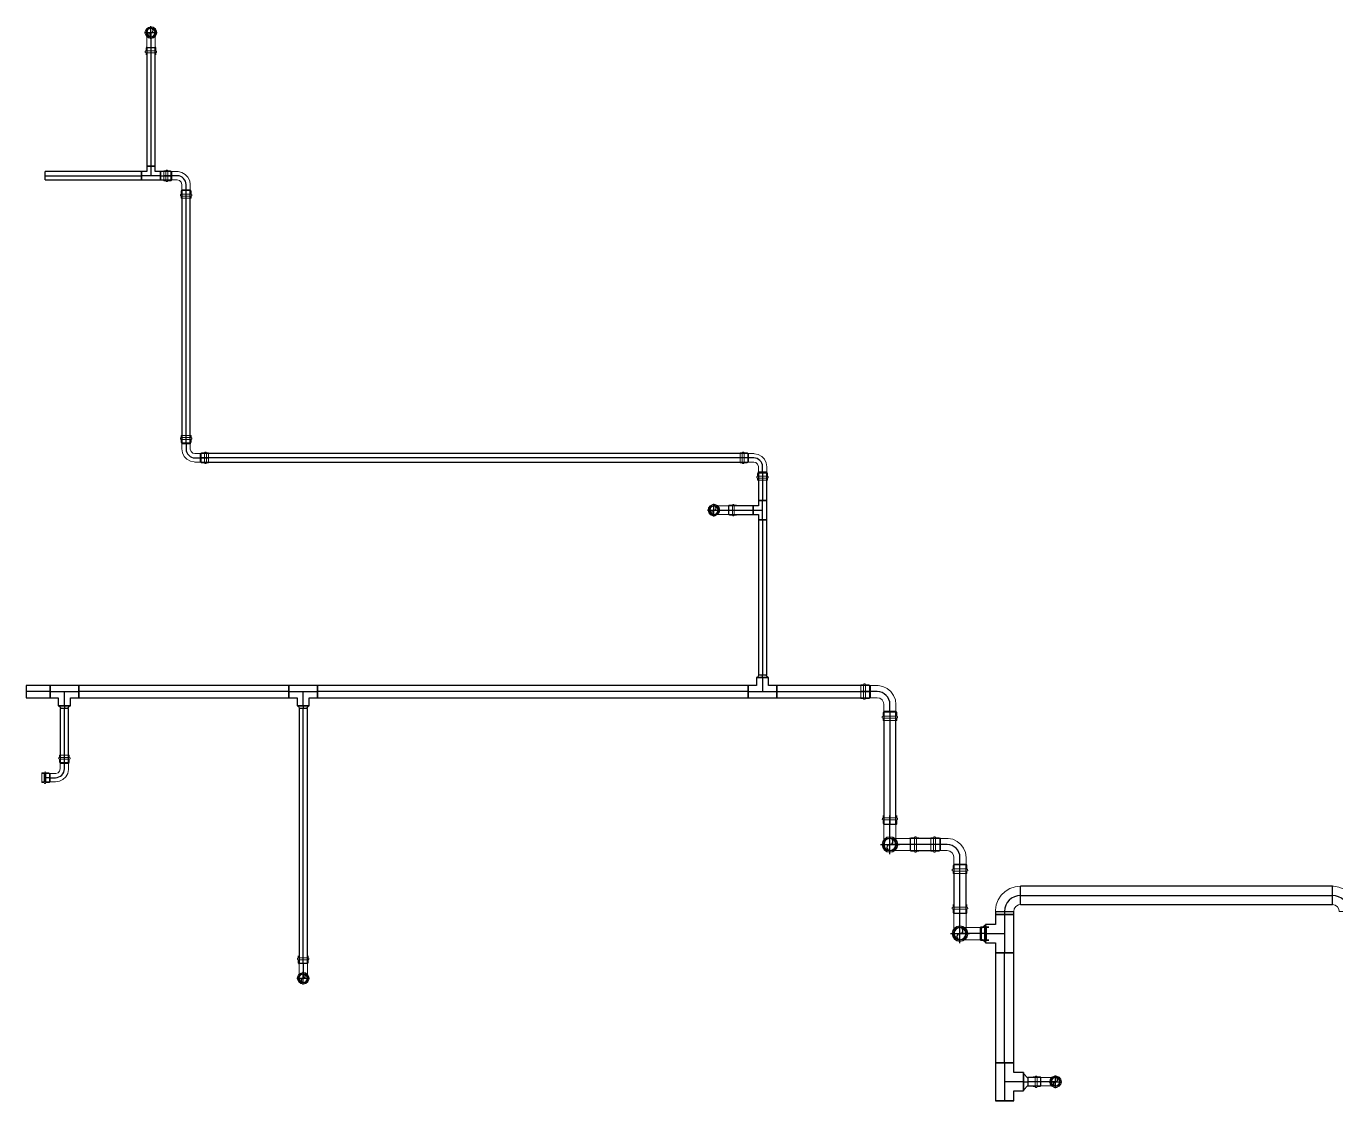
# Model space of a CAD drawing. Header units: inches. Extents: x -3325 to -59, y 5 to 733.
# Drawn here: x -3222.6 to -3017, y 564.8 to 733.5 of the extents above; entities that cross this region are included whole.
import ezdxf

# ---------------------------------------------------------------- set-up
doc = ezdxf.new("R2010")
doc.units = ezdxf.units.IN
doc.header["$MEASUREMENT"] = 0
doc.layers.add('P-PIPE', color=3, linetype='Continuous', lineweight=9)
doc.layers.add('X - REF - FP', color=7, linetype='Continuous', true_color=0xb90000)

# ---------------------------------------------------------------- blocks, each defined once
blk = doc.blocks.new('Victaulic-VicPress316-Elbow 90-45deg Style P568_P571 - Standard-523083-FIFTH LEVEL')
at = {"layer": 'P-PIPE'}
for p, q in [((-0.77, 3.52), (-0.77, 3.18)), ((0.77, 3.52), (-0.77, 3.52)), ((-0.77, 3.52), (0.77, 3.52)), ((-0.77, 3.18), (0.77, 3.18)), ((0.77, 3.18), (-0.77, 3.18)), ((-0.77, 2.89), (-0.77, 2.44)), ((-0.77, 2.89), (0.77, 2.89)), ((0.77, 2.89), (-0.77, 2.89)), ((-0.66, 3.52), (-0.66, 2.22)), ((-0.66, 3.52), (0.66, 3.52)), ((0.66, 3.52), (-0.66, 3.52)), ((-0.66, 2.33), (-0.66, 1.39)), ((0, 2.33), (-0.66, 2.33)), ((-0.66, 2.33), (0, 2.33)), ((-0.66, 2.22), (0.66, 2.22)), ((0.66, 2.22), (-0.66, 2.22)), ((0, 2.33), (0.66, 2.33)), ((0.66, 2.33), (0, 2.33)), ((0, 1.39), (0, 2.33)), ((0.66, 2.22), (0.66, 3.52)), ((0.66, 1.39), (0.66, 2.33)), ((0.77, 3.18), (0.77, 3.52)), ((0.77, 2.44), (0.77, 2.89)), ((-3.18, 0.77), (-3.52, 0.77)), ((-3.52, 0.77), (-3.52, -0.77)), ((-3.52, -0.77), (-3.52, 0.77)), ((-2.22, 0.66), (-3.52, 0.66)), ((-3.52, -0.66), (-3.52, 0.66)), ((-3.52, 0.66), (-3.52, -0.66)), ((-3.18, -0.77), (-3.18, 0.77)), ((-3.18, 0.77), (-3.18, -0.77)), ((-2.44, 0.77), (-2.89, 0.77)), ((-2.89, -0.77), (-2.89, 0.77)), ((-2.89, 0.77), (-2.89, -0.77)), ((-1.39, 0.66), (-2.33, 0.66)), ((-2.33, 0), (-2.33, 0.66)), ((-2.33, 0.66), (-2.33, 0)), ((-2.22, -0.66), (-2.22, 0.66)), ((-2.22, 0.66), (-2.22, -0.66)), ((-3.52, -0.66), (-2.22, -0.66)), ((-3.52, -0.77), (-3.18, -0.77)), ((-2.89, -0.77), (-2.44, -0.77)), ((-2.33, 0), (-2.33, -0.66)), ((-2.33, -0.66), (-2.33, 0)), ((-1.39, 0), (-2.33, 0)), ((-2.33, -0.66), (-1.39, -0.66))]:
    blk.add_line(p, q, dxfattribs=at)
at = {"layer": 'P-PIPE', "flags": 128}
for points in [[(-0.77, 2.89), (-0.89, 2.96), (-0.9, 3.1), (-0.79, 3.18), (-0.77, 3.18)], [(0.77, 3.18), (0.67, 3.18), (0.42, 3.18), (0.07, 3.18), (-0.3, 3.18), (-0.6, 3.18), (-0.75, 3.18), (-0.77, 3.18)], [(-0.77, 3.18), (-0.67, 3.18), (-0.42, 3.18), (-0.07, 3.18), (0.3, 3.18), (0.6, 3.18), (0.75, 3.18), (0.77, 3.18)], [(-0.77, 2.89), (-0.67, 2.89), (-0.42, 2.89), (-0.07, 2.89), (0.3, 2.89), (0.6, 2.89), (0.75, 2.89), (0.77, 2.89)], [(0.77, 2.89), (0.67, 2.89), (0.42, 2.89), (0.07, 2.89), (-0.3, 2.89), (-0.6, 2.89), (-0.75, 2.89), (-0.77, 2.89)], [(-0.66, 2.22), (-0.77, 2.41), (-0.77, 2.44)], [(0.77, 2.44), (0.68, 2.24), (0.66, 2.22)], [(0.77, 3.18), (0.89, 3.11), (0.9, 2.98), (0.79, 2.89), (0.77, 2.89)], [(-3.18, 0.77), (-3.11, 0.89), (-2.98, 0.9), (-2.89, 0.79), (-2.89, 0.77)], [(-3.18, 0.77), (-3.18, 0.67), (-3.18, 0.42), (-3.18, 0.07), (-3.18, -0.3), (-3.18, -0.6), (-3.18, -0.75), (-3.18, -0.77)], [(-3.18, -0.77), (-3.18, -0.67), (-3.18, -0.42), (-3.18, -0.07), (-3.18, 0.3), (-3.18, 0.6), (-3.18, 0.75), (-3.18, 0.77)], [(-2.89, -0.77), (-2.89, -0.67), (-2.89, -0.42), (-2.89, -0.07), (-2.89, 0.3), (-2.89, 0.6), (-2.89, 0.75), (-2.89, 0.77)], [(-2.89, 0.77), (-2.89, 0.67), (-2.89, 0.42), (-2.89, 0.07), (-2.89, -0.3), (-2.89, -0.6), (-2.89, -0.75), (-2.89, -0.77)], [(-2.44, 0.77), (-2.24, 0.68), (-2.22, 0.66)], [(-0.66, 1.39), (-0.75, 1.04), (-1, 0.77), (-1.35, 0.66), (-1.39, 0.66)], [(-1.39, -0.66), (-0.78, -0.56), (-0.23, -0.29), (0.22, 0.13), (0.53, 0.67), (0.65, 1.27), (0.66, 1.39)], [(-2.89, -0.77), (-2.96, -0.89), (-3.1, -0.9), (-3.18, -0.79), (-3.18, -0.77)], [(-2.22, -0.66), (-2.41, -0.77), (-2.44, -0.77)]]:
    blk.add_lwpolyline(points, dxfattribs=at)
at = {"layer": 'P-PIPE'}
blk.add_arc((-1.39, 1.39), 1.39, 270, 0, dxfattribs=at)
blk = doc.blocks.new('Victaulic-VicPress316-Elbow 90-45deg Style P568_P571 - Standard-V2-FIFTH LEVEL')
at = {"layer": 'P-PIPE'}
for p, q in [((-1934.31, 162.63), (-1934.64, 162.63)), ((-1933.35, 162.52), (-1934.64, 162.52)), ((-1933.56, 162.63), (-1934.02, 162.63)), ((-1932.52, 162.52), (-1933.45, 162.52)), ((-1933.45, 162.52), (-1933.45, 161.86)), ((-1933.45, 161.86), (-1933.45, 162.52)), ((-1934.64, 161.86), (-1934.64, 161.86)), ((-1934.64, 161.86), (-1934.64, 161.86)), ((-1934.64, 161.86), (-1934.64, 161.86)), ((-1934.64, 161.86), (-1934.64, 161.86)), ((-1934.64, 161.21), (-1933.35, 161.21)), ((-1934.64, 161.1), (-1934.31, 161.1)), ((-1934.31, 161.86), (-1934.31, 161.86)), ((-1934.31, 161.86), (-1934.31, 161.86)), ((-1934.02, 161.86), (-1934.02, 161.86)), ((-1934.02, 161.86), (-1934.02, 161.86)), ((-1934.02, 161.1), (-1933.56, 161.1)), ((-1933.45, 161.86), (-1933.45, 161.21)), ((-1933.45, 161.21), (-1933.45, 161.86)), ((-1932.52, 161.86), (-1933.45, 161.86)), ((-1933.45, 161.21), (-1932.52, 161.21)), ((-1933.35, 161.86), (-1933.35, 161.86)), ((-1933.35, 161.86), (-1933.35, 161.86)), ((-1932.52, 161.86), (-1931.12, 161.86)), ((-1931.12, 161.86), (-1931.12, 161.86))]:
    blk.add_line(p, q, dxfattribs=at)
at = {"layer": 'P-PIPE', "flags": 128}
for points in [[(-1934.31, 162.63), (-1934.24, 162.75), (-1934.1, 162.76), (-1934.02, 162.65), (-1934.02, 162.63)], [(-1934.31, 162.63), (-1934.31, 162.54), (-1934.31, 162.29), (-1934.31, 161.93), (-1934.31, 161.86)], [(-1934.31, 161.86), (-1934.31, 162.23), (-1934.31, 162.51), (-1934.31, 162.63), (-1934.31, 162.63)], [(-1934.02, 162.63), (-1934.02, 162.54), (-1934.02, 162.29), (-1934.02, 161.93), (-1934.02, 161.86)], [(-1934.02, 161.86), (-1934.02, 162.23), (-1934.02, 162.51), (-1934.02, 162.63), (-1934.02, 162.63)], [(-1933.56, 162.63), (-1933.36, 162.54), (-1933.35, 162.52)], [(-1931.12, 162.52), (-1931.22, 162.52), (-1931.48, 162.52), (-1931.89, 162.52), (-1932.37, 162.52), (-1932.52, 162.52)], [(-1930.21, 161.86), (-1930.31, 162.26), (-1930.56, 162.58), (-1930.93, 162.76), (-1931.34, 162.75), (-1931.71, 162.56), (-1931.96, 162.24), (-1932.04, 161.86)], [(-1930.36, 161.86), (-1930.45, 162.23), (-1930.7, 162.51), (-1931.06, 162.63), (-1931.43, 162.57), (-1931.73, 162.34), (-1931.88, 162), (-1931.89, 161.86)], [(-1934.31, 161.1), (-1934.31, 161.19), (-1934.31, 161.44), (-1934.31, 161.8), (-1934.31, 161.86)], [(-1934.31, 161.86), (-1934.31, 161.5), (-1934.31, 161.22), (-1934.31, 161.1), (-1934.31, 161.1)], [(-1934.02, 161.1), (-1934.08, 160.98), (-1934.22, 160.97), (-1934.31, 161.08), (-1934.31, 161.1)], [(-1934.02, 161.1), (-1934.02, 161.19), (-1934.02, 161.44), (-1934.02, 161.8), (-1934.02, 161.86)], [(-1934.02, 161.86), (-1934.02, 161.5), (-1934.02, 161.22), (-1934.02, 161.1), (-1934.02, 161.1)], [(-1933.35, 161.21), (-1933.54, 161.1), (-1933.56, 161.1)], [(-1932.52, 161.21), (-1932.02, 161.21), (-1931.59, 161.21), (-1931.28, 161.21), (-1931.13, 161.21), (-1931.12, 161.21)], [(-1932.04, 161.86), (-1931.94, 161.47), (-1931.69, 161.15), (-1931.32, 160.97), (-1930.91, 160.98), (-1930.54, 161.17), (-1930.29, 161.49), (-1930.21, 161.86)], [(-1931.89, 161.86), (-1931.8, 161.5), (-1931.55, 161.22), (-1931.19, 161.1), (-1930.82, 161.16), (-1930.52, 161.39), (-1930.37, 161.73), (-1930.36, 161.86)]]:
    blk.add_lwpolyline(points, dxfattribs=at)
at = {"layer": 'P-PIPE'}
for radius, start, end in [(0.766, 0, 180), (0.766, 0, 180), (0.766, 0, 180), (0.657, 0, 180), (0.657, 0, 180), (0.657, 90, 180), (0.658, 0, 90), (0.766, 180, 0), (0.766, 180, 0), (0.766, 180, 0), (0.658, 180, 0), (0.658, 180, 0), (0.657, 180, 270), (0.658, 270, 0)]:
    blk.add_arc((-1931.12, 161.86), radius, start, end, dxfattribs=at)
blk = doc.blocks.new('Victaulic-VicPress316-Elbow 90-45deg Style P568_P571 - Standard-V1-FIFTH LEVEL')
at = {"layer": 'P-PIPE'}
for p, q in [((-2324.79, 162.52), (-2325.73, 162.52)), ((-2323.6, 162.52), (-2324.9, 162.52)), ((-2324.79, 162.52), (-2324.79, 161.86)), ((-2324.79, 161.86), (-2324.79, 162.52)), ((-2324.23, 162.63), (-2324.69, 162.63)), ((-2323.6, 162.63), (-2323.94, 162.63)), ((-2327.12, 161.86), (-2327.12, 161.86)), ((-2327.12, 161.86), (-2325.73, 161.86)), ((-2325.73, 161.86), (-2324.79, 161.86)), ((-2325.73, 161.21), (-2324.79, 161.21)), ((-2324.9, 161.86), (-2324.9, 161.86)), ((-2324.9, 161.86), (-2324.9, 161.86)), ((-2324.9, 161.21), (-2323.6, 161.21)), ((-2324.79, 161.86), (-2324.79, 161.21)), ((-2324.79, 161.21), (-2324.79, 161.86)), ((-2324.69, 161.1), (-2324.23, 161.1)), ((-2324.23, 161.86), (-2324.23, 161.86)), ((-2324.23, 161.86), (-2324.23, 161.86)), ((-2323.94, 161.86), (-2323.94, 161.86)), ((-2323.94, 161.86), (-2323.94, 161.86)), ((-2323.94, 161.1), (-2323.6, 161.1)), ((-2323.6, 161.86), (-2323.6, 161.86)), ((-2323.6, 161.86), (-2323.6, 161.86)), ((-2323.6, 161.86), (-2323.6, 161.86)), ((-2323.6, 161.86), (-2323.6, 161.86))]:
    blk.add_line(p, q, dxfattribs=at)
at = {"layer": 'P-PIPE', "flags": 128}
for points in [[(-2326.21, 161.86), (-2326.31, 162.26), (-2326.56, 162.58), (-2326.93, 162.76), (-2327.34, 162.75), (-2327.71, 162.56), (-2327.96, 162.24), (-2328.04, 161.86)], [(-2326.36, 161.86), (-2326.45, 162.23), (-2326.7, 162.51), (-2327.06, 162.63), (-2327.43, 162.57), (-2327.73, 162.34), (-2327.88, 162), (-2327.89, 161.86)], [(-2325.73, 162.52), (-2326.23, 162.52), (-2326.66, 162.52), (-2326.97, 162.52), (-2327.12, 162.52), (-2327.12, 162.52)], [(-2324.9, 162.52), (-2324.71, 162.63), (-2324.69, 162.63)], [(-2324.23, 162.63), (-2324.17, 162.75), (-2324.03, 162.76), (-2323.94, 162.65), (-2323.94, 162.63)], [(-2324.23, 162.63), (-2324.23, 162.54), (-2324.23, 162.29), (-2324.23, 161.93), (-2324.23, 161.86)], [(-2324.23, 161.86), (-2324.23, 162.23), (-2324.23, 162.51), (-2324.23, 162.63), (-2324.23, 162.63)], [(-2323.94, 162.63), (-2323.94, 162.54), (-2323.94, 162.29), (-2323.94, 161.93), (-2323.94, 161.86)], [(-2323.94, 161.86), (-2323.94, 162.23), (-2323.94, 162.51), (-2323.94, 162.63), (-2323.94, 162.63)], [(-2328.04, 161.86), (-2327.94, 161.47), (-2327.69, 161.15), (-2327.32, 160.97), (-2326.91, 160.98), (-2326.54, 161.17), (-2326.29, 161.49), (-2326.21, 161.86)], [(-2327.89, 161.86), (-2327.8, 161.5), (-2327.55, 161.22), (-2327.19, 161.1), (-2326.82, 161.16), (-2326.52, 161.39), (-2326.37, 161.73), (-2326.36, 161.86)], [(-2327.12, 161.21), (-2327.03, 161.21), (-2326.77, 161.21), (-2326.36, 161.21), (-2325.88, 161.21), (-2325.73, 161.21)], [(-2324.69, 161.1), (-2324.89, 161.19), (-2324.9, 161.21)], [(-2324.23, 161.1), (-2324.23, 161.19), (-2324.23, 161.44), (-2324.23, 161.8), (-2324.23, 161.86)], [(-2324.23, 161.86), (-2324.23, 161.5), (-2324.23, 161.22), (-2324.23, 161.1), (-2324.23, 161.1)], [(-2323.94, 161.1), (-2324.01, 160.98), (-2324.15, 160.97), (-2324.23, 161.08), (-2324.23, 161.1)], [(-2323.94, 161.1), (-2323.94, 161.19), (-2323.94, 161.44), (-2323.94, 161.8), (-2323.94, 161.86)], [(-2323.94, 161.86), (-2323.94, 161.5), (-2323.94, 161.22), (-2323.94, 161.1), (-2323.94, 161.1)]]:
    blk.add_lwpolyline(points, dxfattribs=at)
at = {"layer": 'P-PIPE'}
for radius, start, end in [(0.767, 0, 180), (0.767, 0, 180), (0.767, 0, 180), (0.657, 360, 180), (0.657, 0, 180), (0.657, 90, 180), (0.658, 0, 90), (0.767, 180, 360), (0.767, 180, 0), (0.767, 180, 0), (0.658, 180, 0), (0.658, 180, 0), (0.657, 180, 270), (0.658, 270, 0)]:
    blk.add_arc((-2327.12, 161.86), radius, start, end, dxfattribs=at)
blk = doc.blocks.new('Victaulic-VicPress316-Elbow 90-45deg Style P568_P571 - Standard-V10-FIFTH LEVEL')
at = {"layer": 'P-PIPE'}
for p, q in [((-3076, 591), (-3076, 591)), ((-3073.99, 591), (-3076, 591)), ((-3072.82, 591.95), (-3073.99, 591.95)), ((-3073.99, 591), (-3072.82, 591)), ((-3071.45, 591.95), (-3072.93, 591.95)), ((-3072.93, 591), (-3072.93, 591)), ((-3072.93, 591), (-3072.93, 591)), ((-3072.82, 591), (-3072.82, 591.95)), ((-3072.82, 591.95), (-3072.82, 591)), ((-3072.82, 590.05), (-3072.82, 591)), ((-3072.82, 591), (-3072.82, 590.05)), ((-3072.16, 592.06), (-3072.71, 592.06)), ((-3072.16, 591), (-3072.16, 591)), ((-3072.16, 591), (-3072.16, 591)), ((-3071.45, 592.06), (-3071.83, 592.06)), ((-3071.83, 591), (-3071.83, 591)), ((-3071.83, 591), (-3071.83, 591)), ((-3071.45, 591), (-3071.45, 591)), ((-3071.45, 591), (-3071.45, 591)), ((-3071.45, 591), (-3071.45, 591)), ((-3071.45, 591), (-3071.45, 591)), ((-3073.99, 590.05), (-3072.82, 590.05)), ((-3072.93, 590.05), (-3071.45, 590.05)), ((-3072.71, 589.94), (-3072.16, 589.94)), ((-3071.83, 589.94), (-3071.45, 589.94))]:
    blk.add_line(p, q, dxfattribs=at)
at = {"layer": 'P-PIPE', "flags": 128}
for points in [[(-3074.78, 591), (-3074.87, 591.47), (-3075.14, 591.86), (-3075.53, 592.13), (-3076, 592.22), (-3076.46, 592.13), (-3076.86, 591.87), (-3077.13, 591.48), (-3077.23, 591.01), (-3077.23, 591)], [(-3077.23, 591), (-3077.13, 590.53), (-3076.87, 590.14), (-3076.48, 589.87), (-3076.01, 589.78), (-3075.54, 589.87), (-3075.14, 590.13), (-3074.88, 590.52), (-3074.78, 590.99), (-3074.78, 591)], [(-3074.94, 591), (-3075.04, 591.43), (-3075.3, 591.79), (-3075.68, 592.01), (-3076.12, 592.05), (-3076.54, 591.91), (-3076.87, 591.61), (-3077.04, 591.21), (-3077.06, 591)], [(-3077.06, 591), (-3076.97, 590.57), (-3076.71, 590.21), (-3076.32, 589.99), (-3075.88, 589.95), (-3075.46, 590.09), (-3075.14, 590.39), (-3074.96, 590.79), (-3074.94, 591)], [(-3073.99, 591.95), (-3074.59, 591.95), (-3075.14, 591.95), (-3075.59, 591.95), (-3075.88, 591.95), (-3076, 591.95), (-3076, 591.95)], [(-3072.93, 591.95), (-3072.74, 592.06), (-3072.71, 592.06)], [(-3072.16, 592.06), (-3072.08, 592.2), (-3071.92, 592.21), (-3071.83, 592.08), (-3071.83, 592.06)], [(-3072.16, 592.06), (-3072.16, 591.97), (-3072.16, 591.71), (-3072.16, 591.32), (-3072.16, 591)], [(-3072.16, 591), (-3072.16, 591.43), (-3072.16, 591.79), (-3072.16, 592.01), (-3072.16, 592.06)], [(-3072.16, 589.94), (-3072.16, 590.03), (-3072.16, 590.29), (-3072.16, 590.68), (-3072.16, 591)], [(-3072.16, 591), (-3072.16, 590.57), (-3072.16, 590.21), (-3072.16, 589.99), (-3072.16, 589.94)], [(-3071.83, 592.06), (-3071.83, 591.97), (-3071.83, 591.71), (-3071.83, 591.32), (-3071.83, 591)], [(-3071.83, 591), (-3071.83, 591.43), (-3071.83, 591.79), (-3071.83, 592.01), (-3071.83, 592.06)], [(-3071.83, 589.94), (-3071.83, 590.03), (-3071.83, 590.29), (-3071.83, 590.68), (-3071.83, 591)], [(-3071.83, 591), (-3071.83, 590.57), (-3071.83, 590.21), (-3071.83, 589.99), (-3071.83, 589.94)], [(-3076, 590.05), (-3075.91, 590.05), (-3075.64, 590.05), (-3075.22, 590.05), (-3074.68, 590.05), (-3074.08, 590.05), (-3073.99, 590.05)], [(-3072.71, 589.94), (-3072.92, 590.03), (-3072.93, 590.05)], [(-3071.83, 589.94), (-3071.9, 589.8), (-3072.06, 589.79), (-3072.16, 589.92), (-3072.16, 589.94)]]:
    blk.add_lwpolyline(points, dxfattribs=at)
at = {"layer": 'P-PIPE'}
for radius, start, end in [(1.06, 0, 180), (1.06, 0, 180), (1.06, 0, 180), (1.06, 180, 0), (1.06, 180, 0), (1.06, 180, 0), (0.95, 0, 180), (0.95, 0, 180), (0.95, 90, 180), (0.95, 180, 0), (0.95, 180, 0), (0.95, 180, 270), (0.95, 0, 90), (0.95, 270, 0)]:
    blk.add_arc((-3076, 591), radius, start, end, dxfattribs=at)
blk = doc.blocks.new('Victaulic-VicPress316-Elbow 90-45deg Style P568_P571 - Standard-V11-FIFTH LEVEL')
at = {"layer": 'P-PIPE'}
for p, q in [((-3077.06, 595.55), (-3077.06, 595.17)), ((-3077.06, 594.85), (-3077.06, 594.29)), ((-3076.95, 595.55), (-3076.95, 594.07)), ((-3076, 595.55), (-3076, 595.55)), ((-3076, 595.55), (-3076, 595.55)), ((-3076, 595.55), (-3076, 595.55)), ((-3076, 595.55), (-3076, 595.55)), ((-3076, 595.17), (-3076, 595.17)), ((-3076, 595.17), (-3076, 595.17)), ((-3076, 594.85), (-3076, 594.85)), ((-3076, 594.85), (-3076, 594.85)), ((-3075.05, 594.07), (-3075.05, 595.55)), ((-3074.94, 595.17), (-3074.94, 595.55)), ((-3074.94, 594.29), (-3074.94, 594.85)), ((-3076.95, 594.18), (-3076.95, 593.02)), ((-3076, 594.18), (-3076.95, 594.18)), ((-3076.95, 594.18), (-3076, 594.18)), ((-3075.05, 594.18), (-3076, 594.18)), ((-3076, 594.18), (-3075.05, 594.18)), ((-3076, 593.02), (-3076, 594.18)), ((-3076, 594.07), (-3076, 594.07)), ((-3076, 594.07), (-3076, 594.07)), ((-3076, 591), (-3076, 593.02)), ((-3075.05, 593.02), (-3075.05, 594.18)), ((-3076, 591), (-3076, 591))]:
    blk.add_line(p, q, dxfattribs=at)
at = {"layer": 'P-PIPE', "flags": 128}
for points in [[(-3077.06, 594.85), (-3077.2, 594.92), (-3077.21, 595.08), (-3077.09, 595.17), (-3077.06, 595.17)], [(-3077.06, 595.17), (-3076.97, 595.17), (-3076.71, 595.17), (-3076.32, 595.17), (-3076, 595.17)], [(-3076, 595.17), (-3076.44, 595.17), (-3076.79, 595.17), (-3077.01, 595.17), (-3077.06, 595.17)], [(-3077.06, 594.85), (-3076.97, 594.85), (-3076.71, 594.85), (-3076.32, 594.85), (-3076, 594.85)], [(-3076, 594.85), (-3076.44, 594.85), (-3076.79, 594.85), (-3077.01, 594.85), (-3077.06, 594.85)], [(-3074.94, 595.17), (-3075.04, 595.17), (-3075.3, 595.17), (-3075.68, 595.17), (-3076, 595.17)], [(-3076, 595.17), (-3075.57, 595.17), (-3075.21, 595.17), (-3074.99, 595.17), (-3074.94, 595.17)], [(-3074.94, 594.85), (-3075.04, 594.85), (-3075.3, 594.85), (-3075.68, 594.85), (-3076, 594.85)], [(-3076, 594.85), (-3075.57, 594.85), (-3075.21, 594.85), (-3074.99, 594.85), (-3074.94, 594.85)], [(-3074.94, 595.17), (-3074.81, 595.1), (-3074.79, 594.94), (-3074.92, 594.85), (-3074.94, 594.85)], [(-3076.95, 594.07), (-3077.06, 594.26), (-3077.06, 594.29)], [(-3076.95, 591), (-3076.95, 591.09), (-3076.95, 591.36), (-3076.95, 591.79), (-3076.95, 592.32), (-3076.95, 592.92), (-3076.95, 593.02)], [(-3074.94, 594.29), (-3075.03, 594.09), (-3075.05, 594.07)], [(-3075.05, 593.02), (-3075.05, 592.41), (-3075.05, 591.86), (-3075.05, 591.42), (-3075.05, 591.12), (-3075.05, 591), (-3075.05, 591)], [(-3076, 592.22), (-3076.47, 592.13), (-3076.87, 591.87), (-3077.13, 591.47), (-3077.23, 591.01), (-3077.14, 590.54), (-3076.87, 590.14), (-3076.48, 589.87), (-3076.02, 589.78), (-3076, 589.78)], [(-3076.95, 591), (-3076.86, 591.41), (-3076.6, 591.74), (-3076.23, 591.92), (-3076, 591.95)], [(-3076, 590.05), (-3076.41, 590.14), (-3076.74, 590.4), (-3076.93, 590.78), (-3076.95, 591)], [(-3076, 589.78), (-3075.54, 589.87), (-3075.14, 590.13), (-3074.87, 590.53), (-3074.78, 590.99), (-3074.87, 591.46), (-3075.13, 591.86), (-3075.53, 592.13), (-3075.99, 592.22), (-3076, 592.22)], [(-3076, 591.95), (-3075.59, 591.86), (-3075.27, 591.6), (-3075.08, 591.22), (-3075.05, 591)], [(-3075.05, 591), (-3075.15, 590.59), (-3075.4, 590.26), (-3075.78, 590.08), (-3076, 590.05)]]:
    blk.add_lwpolyline(points, dxfattribs=at)
at = {"layer": 'P-PIPE'}
for radius, start, end in [(1.06, 90, 270), (1.06, 90, 270), (1.06, 90, 270), (0.95, 90, 270), (0.95, 90, 270), (0.95, 90, 180), (0.95, 180, 270), (1.06, 270, 90), (1.06, 270, 90), (1.06, 270, 90), (0.95, 270, 90), (0.95, 270, 90), (0.95, 0, 90), (0.95, 270, 0)]:
    blk.add_arc((-3076, 591), radius, start, end, dxfattribs=at)
blk = doc.blocks.new('Victaulic-VicPress316-Elbow 90-45deg Style P568_P571 - Standard-1125944-FIFTH LEVEL')
at = {"layer": 'P-PIPE'}
for p, q in [((-1.06, 4.55), (-1.06, 4.17)), ((1.06, 4.55), (-1.06, 4.55)), ((-1.06, 4.55), (1.06, 4.55)), ((-1.06, 4.17), (1.06, 4.17)), ((1.06, 4.17), (-1.06, 4.17)), ((-0.95, 4.55), (-0.95, 3.07)), ((-0.95, 4.55), (0.95, 4.55)), ((0.95, 4.55), (-0.95, 4.55)), ((0.95, 3.07), (0.95, 4.55)), ((1.06, 4.17), (1.06, 4.55)), ((-1.06, 3.85), (-1.06, 3.29)), ((-1.06, 3.85), (1.06, 3.85)), ((1.06, 3.85), (-1.06, 3.85)), ((-0.95, 3.18), (-0.95, 2.02)), ((0, 3.18), (-0.95, 3.18)), ((-0.95, 3.18), (0, 3.18)), ((-0.95, 3.07), (0.95, 3.07)), ((0.95, 3.07), (-0.95, 3.07)), ((0, 3.18), (0.95, 3.18)), ((0.95, 3.18), (0, 3.18)), ((0, 2.02), (0, 3.18)), ((0.95, 2.02), (0.95, 3.18)), ((1.06, 3.29), (1.06, 3.85)), ((-4.17, 1.06), (-4.55, 1.06)), ((-4.55, 1.06), (-4.55, -1.06)), ((-4.55, -1.06), (-4.55, 1.06)), ((-3.07, 0.95), (-4.55, 0.95)), ((-4.55, -0.95), (-4.55, 0.95)), ((-4.55, 0.95), (-4.55, -0.95)), ((-4.17, -1.06), (-4.17, 1.06)), ((-4.17, 1.06), (-4.17, -1.06)), ((-3.29, 1.06), (-3.85, 1.06)), ((-3.85, -1.06), (-3.85, 1.06)), ((-3.85, 1.06), (-3.85, -1.06)), ((-2.02, 0.95), (-3.18, 0.95)), ((-3.18, 0), (-3.18, 0.95)), ((-3.18, 0.95), (-3.18, 0)), ((-3.07, -0.95), (-3.07, 0.95)), ((-3.07, 0.95), (-3.07, -0.95)), ((-4.55, -0.95), (-3.07, -0.95)), ((-4.55, -1.06), (-4.17, -1.06)), ((-3.85, -1.06), (-3.29, -1.06)), ((-3.18, 0), (-3.18, -0.95)), ((-3.18, -0.95), (-3.18, 0)), ((-2.02, 0), (-3.18, 0)), ((-3.18, -0.95), (-2.02, -0.95))]:
    blk.add_line(p, q, dxfattribs=at)
at = {"layer": 'P-PIPE', "flags": 128}
for points in [[(-1.06, 3.85), (-1.2, 3.92), (-1.21, 4.08), (-1.08, 4.17), (-1.06, 4.17)], [(1.06, 4.17), (0.97, 4.17), (0.71, 4.17), (0.32, 4.17), (-0.12, 4.17), (-0.54, 4.17), (-0.86, 4.17), (-1.04, 4.17), (-1.06, 4.17)], [(-1.06, 4.17), (-0.97, 4.17), (-0.71, 4.17), (-0.32, 4.17), (0.12, 4.17), (0.54, 4.17), (0.86, 4.17), (1.04, 4.17), (1.06, 4.17)], [(1.06, 4.17), (1.2, 4.1), (1.21, 3.94), (1.08, 3.85), (1.06, 3.85)], [(-1.06, 3.85), (-0.97, 3.85), (-0.71, 3.85), (-0.32, 3.85), (0.12, 3.85), (0.54, 3.85), (0.86, 3.85), (1.04, 3.85), (1.06, 3.85)], [(1.06, 3.85), (0.97, 3.85), (0.71, 3.85), (0.32, 3.85), (-0.12, 3.85), (-0.54, 3.85), (-0.86, 3.85), (-1.04, 3.85), (-1.06, 3.85)], [(-0.95, 3.07), (-1.06, 3.26), (-1.06, 3.29)], [(1.06, 3.29), (0.97, 3.09), (0.95, 3.07)], [(-4.17, 1.06), (-4.1, 1.2), (-3.94, 1.21), (-3.85, 1.08), (-3.85, 1.06)], [(-4.17, 1.06), (-4.17, 0.97), (-4.17, 0.71), (-4.17, 0.32), (-4.17, -0.12), (-4.17, -0.54), (-4.17, -0.86), (-4.17, -1.04), (-4.17, -1.06)], [(-4.17, -1.06), (-4.17, -0.97), (-4.17, -0.71), (-4.17, -0.32), (-4.17, 0.12), (-4.17, 0.54), (-4.17, 0.86), (-4.17, 1.04), (-4.17, 1.06)], [(-3.85, -1.06), (-3.85, -0.97), (-3.85, -0.71), (-3.85, -0.32), (-3.85, 0.12), (-3.85, 0.54), (-3.85, 0.86), (-3.85, 1.04), (-3.85, 1.06)], [(-3.85, 1.06), (-3.85, 0.97), (-3.85, 0.71), (-3.85, 0.32), (-3.85, -0.12), (-3.85, -0.54), (-3.85, -0.86), (-3.85, -1.04), (-3.85, -1.06)], [(-3.29, 1.06), (-3.09, 0.97), (-3.07, 0.95)], [(-0.95, 2.02), (-1.04, 1.58), (-1.3, 1.22), (-1.69, 1), (-2.02, 0.95)], [(-2.02, -0.95), (-1.28, -0.86), (-0.59, -0.58), (0.02, -0.15), (0.49, 0.43), (0.81, 1.1), (0.94, 1.83), (0.95, 2.02)], [(-3.85, -1.06), (-3.92, -1.2), (-4.08, -1.21), (-4.17, -1.08), (-4.17, -1.06)], [(-3.07, -0.95), (-3.26, -1.06), (-3.29, -1.06)]]:
    blk.add_lwpolyline(points, dxfattribs=at)
at = {"layer": 'P-PIPE'}
blk.add_arc((-2.02, 2.02), 2.02, 270, 0, dxfattribs=at)
blk = doc.blocks.new('Elbow - Welded - Generic - Standard-1127339-FIFTH LEVEL')
at = {"layer": 'P-PIPE'}
for p, q in [((1.44, 2.52), (-1.44, 2.52)), ((-1.44, 2.52), (1.44, 2.52)), ((-2.52, -1.44), (-2.52, 1.44)), ((-2.52, 1.44), (-2.52, -1.44))]:
    blk.add_line(p, q, dxfattribs=at)
at = {"layer": 'P-PIPE', "flags": 128}
for points in [[(-1.44, 2.52), (-1.53, 2.08), (-1.79, 1.72), (-2.18, 1.49), (-2.52, 1.44)], [(-2.52, -1.44), (-1.67, -1.34), (-0.85, -1.07), (-0.12, -0.62), (0.51, -0.03), (0.99, 0.68), (1.3, 1.48), (1.43, 2.33), (1.44, 2.52)]]:
    blk.add_lwpolyline(points, dxfattribs=at)

msp = doc.modelspace()

# ---------------------------------------------------------------- linework, layer by layer
at = {"layer": 'X - REF - FP'}
for p, q in [((-3204.05, 732.49), (-3202.05, 732.49)), ((-3203.05, 731.49), (-3203.05, 733.49)), ((-3203.05, 732.49), (-3203.05, 731.1)), ((-3203.7, 730.16), (-3203.7, 711.5)), ((-3203.7, 730.16), (-3202.39, 730.16)), ((-3203.05, 731.1), (-3203.05, 730.16)), ((-3203.05, 731.1), (-3203.05, 728.97)), ((-3203.05, 730.16), (-3203.05, 711.5)), ((-3203.05, 730.16), (-3203.05, 711.5)), ((-3202.39, 711.5), (-3202.39, 730.16)), ((-3204.54, 710.66), (-3219.64, 710.66)), ((-3219.64, 709.34), (-3219.64, 710.66)), ((-3219.64, 710), (-3204.54, 710)), ((-3219.64, 710), (-3204.54, 710)), ((-3203.7, 710.66), (-3204.54, 710.66)), ((-3204.54, 710.66), (-3204.54, 709.34)), ((-3204.54, 709.34), (-3204.54, 710.66)), ((-3204.54, 709.34), (-3204.54, 710.66)), ((-3201.55, 710), (-3204.54, 710)), ((-3203.7, 711.5), (-3202.39, 711.5)), ((-3203.7, 711.5), (-3203.7, 710.66)), ((-3202.39, 711.5), (-3203.7, 711.5)), ((-3203.7, 711.5), (-3202.39, 711.5)), ((-3203.05, 711.5), (-3203.05, 710)), ((-3202.39, 710.66), (-3202.39, 711.5)), ((-3201.55, 710.66), (-3202.39, 710.66)), ((-3201.55, 710.66), (-3201.55, 709.34)), ((-3201.55, 709.34), (-3201.55, 710.66)), ((-3199.85, 710.66), (-3201.55, 710.66)), ((-3201.55, 709.34), (-3201.55, 710.66)), ((-3201.55, 710), (-3199.85, 710)), ((-3201.55, 710), (-3199.85, 710)), ((-3198.91, 710), (-3201.04, 710)), ((-3199.85, 709.34), (-3199.85, 710.66)), ((-3198.91, 710), (-3199.85, 710)), ((-3219.64, 709.34), (-3204.54, 709.34)), ((-3204.54, 709.34), (-3201.55, 709.34)), ((-3201.55, 709.34), (-3199.85, 709.34)), ((-3198.18, 707.67), (-3198.18, 668.04)), ((-3196.86, 707.67), (-3198.18, 707.67)), ((-3197.52, 707.67), (-3197.52, 708.61)), ((-3197.52, 668.04), (-3197.52, 707.67)), ((-3197.52, 668.04), (-3197.52, 707.67)), ((-3196.86, 668.04), (-3196.86, 707.67)), ((-3196.86, 668.04), (-3198.18, 668.04)), ((-3197.52, 668.04), (-3197.52, 667.1)), ((-3109.33, 666.37), (-3195.19, 666.37)), ((-3195.19, 666.37), (-3195.19, 665.05)), ((-3109.33, 666.37), (-3109.33, 665.05)), ((-3196.13, 665.71), (-3195.19, 665.71)), ((-3196.13, 665.71), (-3194, 665.71)), ((-3109.33, 665.71), (-3195.19, 665.71)), ((-3109.33, 665.71), (-3195.19, 665.71)), ((-3195.19, 665.05), (-3109.33, 665.05)), ((-3108.39, 665.71), (-3110.52, 665.71)), ((-3108.39, 665.71), (-3109.33, 665.71)), ((-3107, 663.38), (-3107, 664.32)), ((-3107.66, 663.38), (-3107.66, 658.99)), ((-3107.66, 663.38), (-3106.34, 663.38)), ((-3107, 663.38), (-3107, 658.99)), ((-3107, 663.38), (-3107, 658.99)), ((-3106.34, 658.99), (-3106.34, 663.38)), ((-3114.64, 656.49), (-3114.64, 658.49)), ((-3108.49, 658.15), (-3112.31, 658.15)), ((-3112.31, 656.83), (-3112.31, 658.15)), ((-3108.49, 656.83), (-3108.49, 658.15)), ((-3107.66, 658.15), (-3108.49, 658.15)), ((-3108.49, 656.83), (-3108.49, 658.15)), ((-3108.49, 658.15), (-3108.49, 656.83)), ((-3107.66, 658.99), (-3107.66, 658.15)), ((-3107.66, 658.99), (-3106.34, 658.99)), ((-3106.34, 658.99), (-3107.66, 658.99)), ((-3107.66, 658.99), (-3106.34, 658.99)), ((-3107, 655.99), (-3107, 658.99)), ((-3106.34, 655.99), (-3106.34, 658.99)), ((-3115.64, 657.49), (-3113.64, 657.49)), ((-3114.64, 657.49), (-3113.24, 657.49)), ((-3113.24, 657.49), (-3112.31, 657.49)), ((-3113.24, 657.49), (-3111.12, 657.49)), ((-3112.31, 657.49), (-3108.49, 657.49)), ((-3112.31, 657.49), (-3108.49, 657.49)), ((-3112.31, 656.83), (-3108.49, 656.83)), ((-3108.49, 657.49), (-3107, 657.49)), ((-3108.49, 656.83), (-3107.66, 656.83)), ((-3107.66, 656.83), (-3107.66, 655.99)), ((-3107.66, 655.99), (-3107.66, 631.65)), ((-3107.66, 655.99), (-3106.34, 655.99)), ((-3107.66, 655.99), (-3106.34, 655.99)), ((-3106.34, 655.99), (-3107.66, 655.99)), ((-3107, 655.99), (-3107, 631.65)), ((-3107, 655.99), (-3107, 631.65)), ((-3106.34, 631.65), (-3106.34, 655.99)), ((-3107.56, 631.65), (-3107.81, 631.24)), ((-3107.66, 631.65), (-3106.34, 631.65)), ((-3107, 631.24), (-3107, 631.65)), ((-3106.19, 631.24), (-3106.44, 631.65)), ((-3218.88, 629.95), (-3222.64, 629.95)), ((-3222.64, 629.95), (-3222.64, 628.05)), ((-3218.88, 629.95), (-3218.88, 628.05)), ((-3214.39, 629.95), (-3218.88, 629.95)), ((-3218.88, 628.05), (-3218.88, 629.95)), ((-3218.88, 629.95), (-3218.88, 628.05)), ((-3214.39, 628.05), (-3214.39, 629.95)), ((-3214.39, 629.95), (-3214.39, 628.05)), ((-3181.38, 629.95), (-3214.39, 629.95)), ((-3214.39, 629.95), (-3214.39, 628.05)), ((-3176.89, 629.95), (-3181.38, 629.95)), ((-3181.38, 628.05), (-3181.38, 629.95)), ((-3181.38, 629.95), (-3181.38, 628.05)), ((-3181.38, 629.95), (-3181.38, 628.05)), ((-3176.89, 628.05), (-3176.89, 629.95)), ((-3176.89, 629.95), (-3176.89, 628.05)), ((-3109.24, 629.95), (-3176.89, 629.95)), ((-3176.89, 629.95), (-3176.89, 628.05)), ((-3107.95, 629.95), (-3109.24, 629.95)), ((-3109.24, 629.95), (-3109.24, 628.05)), ((-3109.24, 628.05), (-3109.24, 629.95)), ((-3109.24, 629.95), (-3109.24, 628.05)), ((-3107.95, 631.24), (-3107.95, 629.95)), ((-3107.95, 631.24), (-3106.05, 631.24)), ((-3106.05, 631.24), (-3107.95, 631.24)), ((-3107, 631.24), (-3107, 629)), ((-3106.05, 629.95), (-3106.05, 631.24)), ((-3104.75, 629.95), (-3106.05, 629.95)), ((-3090.18, 629.95), (-3104.75, 629.95)), ((-3104.75, 628.05), (-3104.75, 629.95)), ((-3104.75, 629.95), (-3104.75, 628.05)), ((-3104.75, 628.05), (-3104.75, 629.95)), ((-3090.18, 628.05), (-3090.18, 629.95)), ((-3218.88, 629), (-3222.64, 629)), ((-3218.88, 629), (-3222.64, 629)), ((-3222.64, 628.05), (-3218.88, 628.05)), ((-3218.88, 629), (-3214.39, 629)), ((-3218.88, 628.05), (-3217.59, 628.05)), ((-3217.59, 628.05), (-3217.59, 626.76)), ((-3216.64, 626.76), (-3216.64, 629)), ((-3215.68, 628.05), (-3214.39, 628.05)), ((-3215.68, 626.76), (-3215.68, 628.05)), ((-3181.38, 629), (-3214.39, 629)), ((-3181.38, 629), (-3214.39, 629)), ((-3214.39, 628.05), (-3181.38, 628.05)), ((-3181.38, 629), (-3176.89, 629)), ((-3181.38, 628.05), (-3180.09, 628.05)), ((-3180.09, 628.05), (-3180.09, 626.76)), ((-3179.14, 626.76), (-3179.14, 629)), ((-3178.18, 628.05), (-3176.89, 628.05)), ((-3178.18, 626.76), (-3178.18, 628.05)), ((-3109.24, 629), (-3176.89, 629)), ((-3109.24, 629), (-3176.89, 629)), ((-3176.89, 628.05), (-3109.24, 628.05)), ((-3109.24, 629), (-3104.75, 629)), ((-3109.24, 628.05), (-3104.75, 628.05)), ((-3104.75, 629), (-3090.18, 629)), ((-3104.75, 629), (-3090.18, 629)), ((-3104.75, 628.05), (-3090.18, 628.05)), ((-3089.01, 629), (-3091.55, 629)), ((-3089.01, 629), (-3090.18, 629)), ((-3217.59, 626.76), (-3215.68, 626.76)), ((-3215.68, 626.76), (-3217.59, 626.76)), ((-3217.45, 626.76), (-3217.2, 626.35)), ((-3217.29, 626.35), (-3217.29, 617.82)), ((-3215.98, 626.35), (-3217.29, 626.35)), ((-3216.64, 626.76), (-3216.64, 626.35)), ((-3216.64, 617.82), (-3216.64, 626.35)), ((-3216.64, 617.82), (-3216.64, 626.35)), ((-3216.07, 626.35), (-3215.82, 626.76)), ((-3215.98, 617.82), (-3215.98, 626.35)), ((-3180.09, 626.76), (-3178.18, 626.76)), ((-3178.18, 626.76), (-3180.09, 626.76)), ((-3179.95, 626.76), (-3179.7, 626.35)), ((-3179.79, 626.35), (-3179.79, 586.32)), ((-3178.48, 626.35), (-3179.79, 626.35)), ((-3179.14, 626.76), (-3179.14, 626.35)), ((-3179.14, 586.32), (-3179.14, 626.35)), ((-3179.14, 586.32), (-3179.14, 626.35)), ((-3178.57, 626.35), (-3178.32, 626.76)), ((-3178.48, 586.32), (-3178.48, 626.35)), ((-3087.95, 625.82), (-3087.95, 608.18)), ((-3087.95, 625.82), (-3086.05, 625.82)), ((-3087, 625.82), (-3087, 626.98)), ((-3087, 625.82), (-3087, 608.18)), ((-3087, 625.82), (-3087, 608.18)), ((-3086.05, 608.18), (-3086.05, 625.82)), ((-3215.98, 617.82), (-3217.29, 617.82)), ((-3216.64, 616.88), (-3216.64, 619.01)), ((-3216.64, 616.88), (-3216.64, 617.82)), ((-3218.97, 616.15), (-3219.64, 616.15)), ((-3219.64, 616.15), (-3219.64, 614.83)), ((-3218.97, 615.49), (-3219.64, 615.49)), ((-3218.97, 615.49), (-3219.64, 615.49)), ((-3218.97, 616.15), (-3218.97, 614.83)), ((-3218.97, 615.49), (-3218.03, 615.49)), ((-3219.64, 614.83), (-3218.97, 614.83)), ((-3087, 607.02), (-3087, 609.55)), ((-3087.95, 608.18), (-3086.05, 608.18)), ((-3087, 607.02), (-3087, 608.18)), ((-3087, 605), (-3087, 607.02)), ((-3088.5, 605), (-3085.5, 605)), ((-3087, 603.5), (-3087, 606.5)), ((-3084.98, 605), (-3087, 605)), ((-3083.82, 605), (-3084.98, 605)), ((-3079.18, 605.95), (-3083.82, 605.95)), ((-3083.82, 605.95), (-3083.82, 604.05)), ((-3079.18, 605), (-3083.82, 605)), ((-3079.18, 605), (-3083.82, 605)), ((-3078.02, 605), (-3080.55, 605)), ((-3079.18, 605.95), (-3079.18, 604.05)), ((-3078.02, 605), (-3079.18, 605)), ((-3083.82, 604.05), (-3079.18, 604.05)), ((-3076, 601.82), (-3076, 602.98)), ((-3076.95, 601.82), (-3076.95, 594.18)), ((-3075.05, 601.82), (-3076.95, 601.82)), ((-3076, 594.18), (-3076, 601.82)), ((-3076, 594.18), (-3076, 601.82)), ((-3075.05, 594.18), (-3075.05, 601.82)), ((-3017.52, 598.44), (-3066.48, 598.44)), ((-3066.48, 595.56), (-3066.48, 598.44)), ((-3066.48, 597), (-3017.52, 597)), ((-3066.48, 597), (-3017.52, 597)), ((-3017.52, 595.56), (-3017.52, 598.44)), ((-3076, 593.02), (-3076, 595.55)), ((-3070.43, 594.48), (-3070.43, 593.99)), ((-3070.43, 594.48), (-3067.56, 594.48)), ((-3069, 594.48), (-3069, 593.99)), ((-3069, 594.48), (-3069, 593.99)), ((-3067.56, 593.99), (-3067.56, 594.48)), ((-3066.48, 595.56), (-3017.52, 595.56)), ((-3075.05, 594.18), (-3076.95, 594.18)), ((-3076, 593.02), (-3076, 594.18)), ((-3076, 591), (-3076, 593.02)), ((-3076, 589.5), (-3076, 592.5)), ((-3071.99, 592.31), (-3072.65, 591.81)), ((-3070.43, 592.44), (-3071.99, 592.44)), ((-3071.99, 592.44), (-3071.99, 589.56)), ((-3071.99, 589.56), (-3071.99, 592.44)), ((-3070.43, 593.99), (-3070.43, 592.44)), ((-3070.43, 593.99), (-3067.56, 593.99)), ((-3067.56, 593.99), (-3070.43, 593.99)), ((-3070.43, 593.99), (-3067.56, 593.99)), ((-3069, 593.99), (-3069, 588.01)), ((-3067.56, 588.01), (-3067.56, 593.99)), ((-3077.5, 591), (-3074.5, 591)), ((-3073.99, 591), (-3076, 591)), ((-3072.82, 591), (-3073.99, 591)), ((-3072.65, 591.95), (-3072.82, 591.95)), ((-3072.82, 591.95), (-3072.82, 590.05)), ((-3072.65, 591), (-3072.82, 591)), ((-3072.65, 591), (-3072.82, 591)), ((-3072.65, 591.95), (-3072.65, 590.05)), ((-3071.99, 591), (-3072.65, 591)), ((-3071.99, 591), (-3069, 591)), ((-3072.82, 590.05), (-3072.65, 590.05)), ((-3072.65, 590.19), (-3071.99, 589.69)), ((-3071.99, 589.56), (-3070.43, 589.56)), ((-3070.43, 589.56), (-3070.43, 588.01)), ((-3178.48, 586.32), (-3179.79, 586.32)), ((-3179.14, 586.32), (-3179.14, 585.38)), ((-3070.43, 588.01), (-3067.56, 588.01)), ((-3067.56, 588.01), (-3070.43, 588.01)), ((-3070.43, 588.01), (-3070.43, 570.73)), ((-3067.56, 588.01), (-3070.43, 588.01)), ((-3069, 570.73), (-3069, 588.01)), ((-3069, 570.73), (-3069, 588.01)), ((-3067.56, 570.73), (-3067.56, 588.01)), ((-3179.14, 585.38), (-3179.14, 583.99)), ((-3179.14, 582.99), (-3179.14, 584.99)), ((-3180.14, 583.99), (-3178.14, 583.99)), ((-3070.43, 570.73), (-3070.43, 564.75)), ((-3067.56, 570.73), (-3070.43, 570.73)), ((-3070.43, 570.73), (-3067.56, 570.73)), ((-3067.56, 570.73), (-3070.43, 570.73)), ((-3069, 570.73), (-3069, 564.75)), ((-3067.56, 569.18), (-3067.56, 570.73)), ((-3066.01, 567.74), (-3069, 567.74)), ((-3066.01, 569.18), (-3067.56, 569.18)), ((-3066.01, 569.18), (-3066.01, 566.31)), ((-3066.01, 566.31), (-3066.01, 569.18)), ((-3065.35, 568.31), (-3066.01, 569.06)), ((-3066.01, 567.74), (-3065.35, 567.74)), ((-3063.33, 568.4), (-3065.35, 568.4)), ((-3065.35, 568.4), (-3065.35, 567.09)), ((-3063.33, 567.74), (-3065.35, 567.74)), ((-3063.33, 567.74), (-3065.35, 567.74)), ((-3062.39, 567.74), (-3064.52, 567.74)), ((-3063.33, 568.4), (-3063.33, 567.09)), ((-3062.39, 567.74), (-3063.33, 567.74)), ((-3061, 567.74), (-3062.39, 567.74)), ((-3062, 567.74), (-3060, 567.74)), ((-3061, 566.74), (-3061, 568.74)), ((-3067.56, 564.75), (-3067.56, 566.31)), ((-3067.56, 566.31), (-3066.01, 566.31)), ((-3066.01, 566.43), (-3065.35, 567.18)), ((-3065.35, 567.09), (-3063.33, 567.09)), ((-3067.56, 564.75), (-3070.43, 564.75)), ((-3070.43, 564.75), (-3067.56, 564.75))]:
    msp.add_line(p, q, dxfattribs=at)
for centre, radius, start, end in [((-3203.05, 732.49), 0.658, 0, 180), ((-3203.05, 732.49), 0.658, 180, 0), ((-3203.05, 732.16), 0.329, 90, 270), ((-3203.05, 732.82), 0.329, 270, 90), ((-3198.91, 708.61), 1.39, 0, 90), ((-3196.13, 667.1), 1.39, 180, 270), ((-3108.39, 664.32), 1.39, 0, 90), ((-3114.64, 657.49), 0.658, 0, 180), ((-3114.64, 657.82), 0.329, 270, 90), ((-3114.64, 657.49), 0.658, 180, 0), ((-3114.64, 657.16), 0.329, 90, 270), ((-3089.01, 626.98), 2.02, 0, 90), ((-3218.03, 616.88), 1.39, 270, 0), ((-3087, 605), 0.95, 0, 180), ((-3087, 605), 0.95, 180, 0), ((-3087, 604.53), 0.475, 90, 270), ((-3087, 605.48), 0.475, 270, 90), ((-3078.02, 602.98), 2.02, 0, 90), ((-3066.48, 594.48), 2.52, 90, 180), ((-3017.52, 594.48), 2.52, 0, 90), ((-3076, 591), 0.95, 0, 180), ((-3076, 591), 0.95, 180, 0), ((-3076, 590.53), 0.475, 90, 270), ((-3076, 591.48), 0.475, 270, 90), ((-3179.14, 583.99), 0.658, 0, 180), ((-3179.14, 584.32), 0.329, 270, 90), ((-3179.14, 583.99), 0.658, 180, 0), ((-3179.14, 583.66), 0.329, 90, 270), ((-3061, 567.74), 0.657, 0, 180), ((-3061, 567.74), 0.657, 180, 0), ((-3061, 567.41), 0.329, 90, 270), ((-3061, 568.07), 0.329, 270, 90)]:
    msp.add_arc(centre, radius, start, end, dxfattribs=at)

# ---------------------------------------------------------------- block references
for name, p, rotation in [('Victaulic-VicPress316-Elbow 90-45deg Style P568_P571 - Standard-V1-FIFTH LEVEL', (-3364.91, -1594.63), 270), ('Victaulic-VicPress316-Elbow 90-45deg Style P568_P571 - Standard-523083-FIFTH LEVEL', (-3197.52, 710), 90), ('Victaulic-VicPress316-Elbow 90-45deg Style P568_P571 - Standard-523083-FIFTH LEVEL', (-3197.52, 665.71), 270), ('Victaulic-VicPress316-Elbow 90-45deg Style P568_P571 - Standard-523083-FIFTH LEVEL', (-3107, 665.71), 90), ('Victaulic-VicPress316-Elbow 90-45deg Style P568_P571 - Standard-1125944-FIFTH LEVEL', (-3087, 629), 90), ('Victaulic-VicPress316-Elbow 90-45deg Style P568_P571 - Standard-1125944-FIFTH LEVEL', (-3076, 605), 90), ('Elbow - Welded - Generic - Standard-1127339-FIFTH LEVEL', (-3069, 597), 180), ('Elbow - Welded - Generic - Standard-1127339-FIFTH LEVEL', (-3015, 597), 90), ('Victaulic-VicPress316-Elbow 90-45deg Style P568_P571 - Standard-V2-FIFTH LEVEL', (-3341, -1347.13), 270), ('Victaulic-VicPress316-Elbow 90-45deg Style P568_P571 - Standard-V1-FIFTH LEVEL', (-5388.12, 729.61), 180)]:
    msp.add_blockref(name, p, dxfattribs=dict(at, rotation=rotation))
for name, p in [('Victaulic-VicPress316-Elbow 90-45deg Style P568_P571 - Standard-V1-FIFTH LEVEL', (-787.51, 495.63)), ('Victaulic-VicPress316-Elbow 90-45deg Style P568_P571 - Standard-523083-FIFTH LEVEL', (-3216.64, 615.49)), ('Victaulic-VicPress316-Elbow 90-45deg Style P568_P571 - Standard-V11-FIFTH LEVEL', (0, 0)), ('Victaulic-VicPress316-Elbow 90-45deg Style P568_P571 - Standard-V10-FIFTH LEVEL', (0, 0))]:
    msp.add_blockref(name, p, dxfattribs=at)
at = {"layer": 'X - REF - FP', "extrusion": (0, 0, -1)}
msp.add_blockref('Victaulic-VicPress316-Elbow 90-45deg Style P568_P571 - Standard-V11-FIFTH LEVEL', (6163, 14), dxfattribs=at)
at = {"layer": 'X - REF - FP', "extrusion": (0, 0, -1), "rotation": 180}
msp.add_blockref('Victaulic-VicPress316-Elbow 90-45deg Style P568_P571 - Standard-V10-FIFTH LEVEL', (11, 1196), dxfattribs=at)

doc.saveas('drawing.dxf')
